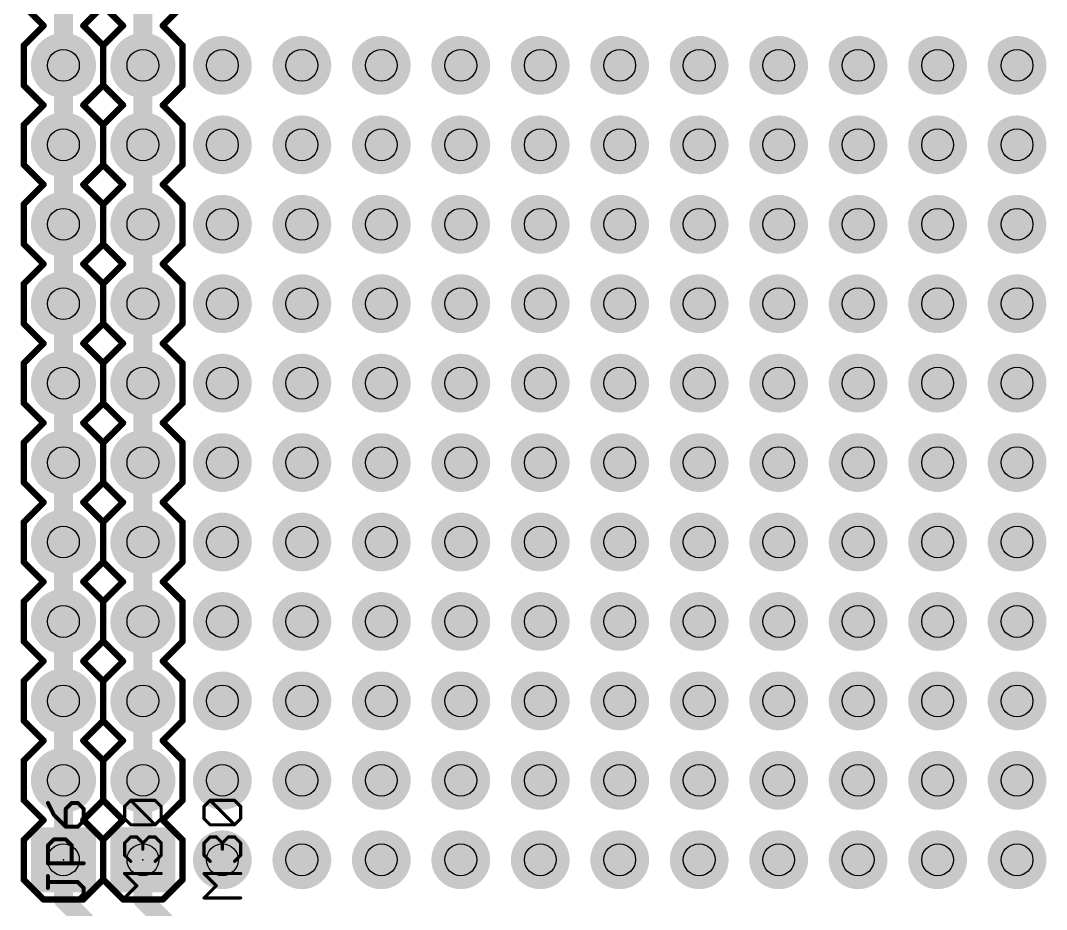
# Model space of a CAD drawing. Extents: x -27 to 84, y -12 to 86.
# Drawn here: x 24.03 to 56.82, y 4.76 to 33.19 of the extents above; entities that cross this region are included whole.
import ezdxf

# ---------------------------------------------------------------- set-up
doc = ezdxf.new("R2010")
doc.units = 0
for name, color, linetype in [('1', 12, 'CONTINUOUS'), ('16', 132, 'CONTINUOUS'), ('17', 110, 'CONTINUOUS'), ('18', 110, 'CONTINUOUS'), ('21', 41, 'CONTINUOUS'), ('23', 53, 'CONTINUOUS'), ('25', 253, 'CONTINUOUS'), ('27', 253, 'CONTINUOUS'), ('29', 253, 'CONTINUOUS'), ('30', 253, 'CONTINUOUS'), ('44', 253, 'CONTINUOUS'), ('51', 53, 'CONTINUOUS')]:
    doc.layers.add(name, color=color, linetype=linetype)

# ---------------------------------------------------------------- blocks, each defined once
blk = doc.blocks.new('RECT')
blk.add_solid([(-0.5, -0.5), (0.5, -0.5), (-0.5, 0.5), (0.5, 0.5)])
blk = doc.blocks.new('SQUAREP')
blk.add_solid([(-0.5, -0.5), (0.5, -0.5), (-0.5, 0.5), (0.5, 0.5)])
blk = doc.blocks.new('ROUNDP')
at = {"const_width": 0.5}
blk.add_lwpolyline([(0, -0.25, 1), (0, 0.25, 1), (0, -0.25)], format="xyb", dxfattribs=at)
blk = doc.blocks.new('ROUNDV')
at = {"const_width": 0.5}
blk.add_lwpolyline([(0, -0.25, 1), (0, 0.25, 1), (0, -0.25)], format="xyb", dxfattribs=at)

msp = doc.modelspace()

# ---------------------------------------------------------------- linework, layer by layer
at = {"layer": '1', "const_width": 0.6096}
for points in [[(25.4, 31.75), (25.4, 34.29)], [(27.94, 31.75), (27.94, 34.29)], [(25.4, 29.21), (25.4, 31.75)], [(27.94, 29.21), (27.94, 31.75)], [(25.4, 26.67), (25.4, 29.21)], [(27.94, 26.67), (27.94, 29.21)], [(25.4, 24.13), (25.4, 26.67)], [(27.94, 24.13), (27.94, 26.67)], [(25.4, 21.59), (25.4, 24.13)], [(27.94, 21.59), (27.94, 24.13)], [(25.4, 19.05), (25.4, 21.59)], [(27.94, 19.05), (27.94, 21.59)], [(25.4, 16.51), (25.4, 19.05)], [(27.94, 16.51), (27.94, 19.05)], [(25.4, 13.97), (25.4, 16.51)], [(27.94, 13.97), (27.94, 16.51)], [(25.4, 11.43), (25.4, 13.97)], [(27.94, 11.43), (27.94, 13.97)], [(25.4, 8.89), (25.4, 11.43)], [(27.94, 8.89), (27.94, 11.43)], [(25.4, 6.35), (25.4, 8.89)], [(27.94, 6.35), (27.94, 8.89)], [(25.4, 5.08), (25.4, 6.35)], [(26.67, 3.81), (25.4, 5.08)]]:
    msp.add_lwpolyline(points, dxfattribs=at)
at = {"layer": '1', "const_width": 0.3048}
for points in [[(25.5524, 31.75, 1), (25.2476, 31.75)], [(25.2476, 31.75, 1), (25.5524, 31.75)], [(28.0924, 31.75, 1), (27.7876, 31.75)], [(27.7876, 31.75, 1), (28.0924, 31.75)], [(25.5524, 29.21, 1), (25.2476, 29.21)], [(28.0924, 29.21, 1), (27.7876, 29.21)], [(25.2476, 29.21, 1), (25.5524, 29.21)], [(27.7876, 29.21, 1), (28.0924, 29.21)], [(25.5524, 26.67, 1), (25.2476, 26.67)], [(28.0924, 26.67, 1), (27.7876, 26.67)], [(25.2476, 26.67, 1), (25.5524, 26.67)], [(27.7876, 26.67, 1), (28.0924, 26.67)], [(25.5524, 24.13, 1), (25.2476, 24.13)], [(25.2476, 24.13, 1), (25.5524, 24.13)], [(28.0924, 24.13, 1), (27.7876, 24.13)], [(27.7876, 24.13, 1), (28.0924, 24.13)], [(25.5524, 21.59, 1), (25.2476, 21.59)], [(25.2476, 21.59, 1), (25.5524, 21.59)], [(28.0924, 21.59, 1), (27.7876, 21.59)], [(27.7876, 21.59, 1), (28.0924, 21.59)], [(25.5524, 19.05, 1), (25.2476, 19.05)], [(28.0924, 19.05, 1), (27.7876, 19.05)], [(25.2476, 19.05, 1), (25.5524, 19.05)], [(27.7876, 19.05, 1), (28.0924, 19.05)], [(25.5524, 16.51, 1), (25.2476, 16.51)], [(28.0924, 16.51, 1), (27.7876, 16.51)], [(25.2476, 16.51, 1), (25.5524, 16.51)], [(27.7876, 16.51, 1), (28.0924, 16.51)], [(25.5524, 13.97, 1), (25.2476, 13.97)], [(25.2476, 13.97, 1), (25.5524, 13.97)], [(28.0924, 13.97, 1), (27.7876, 13.97)], [(27.7876, 13.97, 1), (28.0924, 13.97)], [(25.5524, 11.43, 1), (25.2476, 11.43)], [(25.2476, 11.43, 1), (25.5524, 11.43)], [(28.0924, 11.43, 1), (27.7876, 11.43)], [(27.7876, 11.43, 1), (28.0924, 11.43)], [(25.5524, 8.89, 1), (25.2476, 8.89)], [(28.0924, 8.89, 1), (27.7876, 8.89)], [(25.2476, 8.89, 1), (25.5524, 8.89)], [(27.7876, 8.89, 1), (28.0924, 8.89)], [(25.5524, 6.35, 1), (25.2476, 6.35)], [(25.2476, 6.35, 1), (25.5524, 6.35)], [(27.7876, 6.35, 1), (28.0924, 6.35)], [(25.5078, 5.1878, 1), (25.2922, 4.9722)], [(25.2476, 5.08, 1), (25.5524, 5.08)]]:
    msp.add_lwpolyline(points, format="xyb", dxfattribs=at)
at = {"layer": '16', "const_width": 0.6096}
for points in [[(27.94, 5.08), (27.94, 6.35)], [(29.21, 3.81), (27.94, 5.08)]]:
    msp.add_lwpolyline(points, dxfattribs=at)
at = {"layer": '16', "const_width": 0.3048}
for points in [[(28.0924, 6.35, 1), (27.7876, 6.35)], [(28.0478, 5.1878, 1), (27.8322, 4.9722)], [(27.7876, 5.08, 1), (28.0924, 5.08)]]:
    msp.add_lwpolyline(points, format="xyb", dxfattribs=at)
at = {"layer": '21', "const_width": 0.2032}
for points in [[(24.765, 33.02), (24.13, 33.655)], [(26.67, 33.655), (26.035, 33.02)], [(27.305, 33.02), (26.67, 33.655)], [(29.21, 33.655), (28.575, 33.02)], [(24.13, 32.385), (24.765, 33.02)], [(26.035, 33.02), (26.67, 32.385)], [(26.67, 32.385), (27.305, 33.02)], [(28.575, 33.02), (29.21, 32.385)], [(24.13, 31.115), (24.13, 32.385)], [(26.67, 32.385), (26.67, 31.115)], [(26.67, 31.115), (26.67, 32.385)], [(29.21, 32.385), (29.21, 31.115)], [(24.13, 31.115), (24.765, 30.48)], [(26.035, 30.48), (26.67, 31.115)], [(26.67, 31.115), (27.305, 30.48)], [(28.575, 30.48), (29.21, 31.115)], [(24.13, 29.845), (24.765, 30.48)], [(26.035, 30.48), (26.67, 29.845)], [(26.67, 29.845), (27.305, 30.48)], [(28.575, 30.48), (29.21, 29.845)], [(24.13, 28.575), (24.13, 29.845)], [(26.67, 29.845), (26.67, 28.575)], [(26.67, 28.575), (26.67, 29.845)], [(29.21, 29.845), (29.21, 28.575)], [(24.765, 27.94), (24.13, 28.575)], [(26.67, 28.575), (26.035, 27.94)], [(27.305, 27.94), (26.67, 28.575)], [(29.21, 28.575), (28.575, 27.94)], [(24.13, 27.305), (24.765, 27.94)], [(26.035, 27.94), (26.67, 27.305)], [(26.67, 27.305), (27.305, 27.94)], [(28.575, 27.94), (29.21, 27.305)], [(24.13, 26.035), (24.13, 27.305)], [(26.67, 27.305), (26.67, 26.035)], [(26.67, 26.035), (26.67, 27.305)], [(29.21, 27.305), (29.21, 26.035)], [(24.765, 25.4), (24.13, 26.035)], [(26.67, 26.035), (26.035, 25.4)], [(27.305, 25.4), (26.67, 26.035)], [(29.21, 26.035), (28.575, 25.4)], [(24.13, 24.765), (24.765, 25.4)], [(26.035, 25.4), (26.67, 24.765)], [(26.67, 24.765), (27.305, 25.4)], [(28.575, 25.4), (29.21, 24.765)], [(24.13, 23.495), (24.13, 24.765)], [(26.67, 24.765), (26.67, 23.495)], [(26.67, 23.495), (26.67, 24.765)], [(29.21, 24.765), (29.21, 23.495)], [(24.13, 23.495), (24.765, 22.86)], [(26.035, 22.86), (26.67, 23.495)], [(26.67, 23.495), (27.305, 22.86)], [(28.575, 22.86), (29.21, 23.495)], [(24.13, 22.225), (24.765, 22.86)], [(26.035, 22.86), (26.67, 22.225)], [(26.67, 22.225), (27.305, 22.86)], [(28.575, 22.86), (29.21, 22.225)], [(24.13, 20.955), (24.13, 22.225)], [(26.67, 22.225), (26.67, 20.955)], [(26.67, 20.955), (26.67, 22.225)], [(29.21, 22.225), (29.21, 20.955)], [(24.13, 20.955), (24.765, 20.32)], [(26.035, 20.32), (26.67, 20.955)], [(26.67, 20.955), (27.305, 20.32)], [(28.575, 20.32), (29.21, 20.955)], [(24.13, 19.685), (24.765, 20.32)], [(26.035, 20.32), (26.67, 19.685)], [(26.67, 19.685), (27.305, 20.32)], [(28.575, 20.32), (29.21, 19.685)], [(24.13, 18.415), (24.13, 19.685)], [(26.67, 19.685), (26.67, 18.415)], [(26.67, 18.415), (26.67, 19.685)], [(29.21, 19.685), (29.21, 18.415)], [(24.765, 17.78), (24.13, 18.415)], [(26.67, 18.415), (26.035, 17.78)], [(27.305, 17.78), (26.67, 18.415)], [(29.21, 18.415), (28.575, 17.78)], [(24.13, 17.145), (24.765, 17.78)], [(26.035, 17.78), (26.67, 17.145)], [(26.67, 17.145), (27.305, 17.78)], [(28.575, 17.78), (29.21, 17.145)], [(24.13, 15.875), (24.13, 17.145)], [(26.67, 17.145), (26.67, 15.875)], [(26.67, 15.875), (26.67, 17.145)], [(29.21, 17.145), (29.21, 15.875)], [(24.765, 15.24), (24.13, 15.875)], [(26.67, 15.875), (26.035, 15.24)], [(27.305, 15.24), (26.67, 15.875)], [(29.21, 15.875), (28.575, 15.24)], [(24.13, 14.605), (24.765, 15.24)], [(26.035, 15.24), (26.67, 14.605)], [(26.67, 14.605), (27.305, 15.24)], [(28.575, 15.24), (29.21, 14.605)], [(24.13, 13.335), (24.13, 14.605)], [(26.67, 14.605), (26.67, 13.335)], [(26.67, 13.335), (26.67, 14.605)], [(29.21, 14.605), (29.21, 13.335)], [(24.13, 13.335), (24.765, 12.7)], [(26.035, 12.7), (26.67, 13.335)], [(26.67, 13.335), (27.305, 12.7)], [(28.575, 12.7), (29.21, 13.335)], [(24.13, 12.065), (24.765, 12.7)], [(26.035, 12.7), (26.67, 12.065)], [(26.67, 12.065), (27.305, 12.7)], [(28.575, 12.7), (29.21, 12.065)], [(24.13, 10.795), (24.13, 12.065)], [(26.67, 12.065), (26.67, 10.795)], [(26.67, 10.795), (26.67, 12.065)], [(29.21, 12.065), (29.21, 10.795)], [(24.765, 10.16), (24.13, 10.795)], [(26.67, 10.795), (26.035, 10.16)], [(27.305, 10.16), (26.67, 10.795)], [(29.21, 10.795), (28.575, 10.16)], [(24.13, 9.525), (24.765, 10.16)], [(26.035, 10.16), (26.67, 9.525)], [(26.67, 9.525), (27.305, 10.16)], [(28.575, 10.16), (29.21, 9.525)], [(24.13, 8.255), (24.13, 9.525)], [(26.67, 9.525), (26.67, 8.255)], [(26.67, 8.255), (26.67, 9.525)], [(29.21, 9.525), (29.21, 8.255)], [(24.765, 7.62), (24.13, 8.255)], [(26.67, 8.255), (26.035, 7.62)], [(27.305, 7.62), (26.67, 8.255)], [(29.21, 8.255), (28.575, 7.62)], [(24.13, 6.985), (24.765, 7.62)], [(26.035, 7.62), (26.67, 6.985)], [(26.67, 6.985), (27.305, 7.62)], [(28.575, 7.62), (29.21, 6.985)], [(24.13, 5.715), (24.13, 6.985)], [(26.67, 6.985), (26.67, 5.715)], [(26.67, 5.715), (26.67, 6.985)], [(29.21, 6.985), (29.21, 5.715)], [(24.13, 5.715), (24.765, 5.08)], [(26.035, 5.08), (26.67, 5.715)], [(26.67, 5.715), (27.305, 5.08)], [(28.575, 5.08), (29.21, 5.715)], [(24.765, 5.08), (26.035, 5.08)], [(27.305, 5.08), (28.575, 5.08)]]:
    msp.add_lwpolyline(points, dxfattribs=at)
at = {"layer": '21', "const_width": 0.1016}
for points in [[(24.8009, 32.9841, 1), (24.7291, 33.0559)], [(26.0709, 33.0559, 1), (25.9991, 32.9841)], [(27.3409, 32.9841, 1), (27.2691, 33.0559)], [(28.6109, 33.0559, 1), (28.5391, 32.9841)], [(24.7291, 32.9841, 1), (24.8009, 33.0559)], [(25.9991, 33.0559, 1), (26.0709, 32.9841)], [(27.2691, 32.9841, 1), (27.3409, 33.0559)], [(28.5391, 33.0559, 1), (28.6109, 32.9841)], [(24.1808, 32.385, 1), (24.0792, 32.385)], [(24.0941, 32.4209, 1), (24.1659, 32.3491)], [(26.7208, 32.385, 1), (26.6192, 32.385)], [(26.7208, 32.385, 1), (26.6192, 32.385)], [(26.6341, 32.4209, 1), (26.7059, 32.3491)], [(26.6341, 32.3491, 1), (26.7059, 32.4209)], [(29.2608, 32.385, 1), (29.1592, 32.385)], [(29.1741, 32.3491, 1), (29.2459, 32.4209)], [(24.1659, 31.1509, 1), (24.0941, 31.0791)], [(24.0792, 31.115, 1), (24.1808, 31.115)], [(26.7059, 31.1509, 1), (26.6341, 31.0791)], [(26.6192, 31.115, 1), (26.7208, 31.115)], [(26.6192, 31.115, 1), (26.7208, 31.115)], [(26.7059, 31.0791, 1), (26.6341, 31.1509)], [(29.1592, 31.115, 1), (29.2608, 31.115)], [(29.2459, 31.0791, 1), (29.1741, 31.1509)], [(24.8009, 30.4441, 1), (24.7291, 30.5159)], [(24.7291, 30.4441, 1), (24.8009, 30.5159)], [(26.0709, 30.5159, 1), (25.9991, 30.4441)], [(25.9991, 30.5159, 1), (26.0709, 30.4441)], [(27.3409, 30.4441, 1), (27.2691, 30.5159)], [(27.2691, 30.4441, 1), (27.3409, 30.5159)], [(28.6109, 30.5159, 1), (28.5391, 30.4441)], [(28.5391, 30.5159, 1), (28.6109, 30.4441)], [(24.1808, 29.845, 1), (24.0792, 29.845)], [(24.0941, 29.8809, 1), (24.1659, 29.8091)], [(26.7208, 29.845, 1), (26.6192, 29.845)], [(26.7208, 29.845, 1), (26.6192, 29.845)], [(26.6341, 29.8809, 1), (26.7059, 29.8091)], [(26.6341, 29.8091, 1), (26.7059, 29.8809)], [(29.2608, 29.845, 1), (29.1592, 29.845)], [(29.1741, 29.8091, 1), (29.2459, 29.8809)], [(24.1659, 28.6109, 1), (24.0941, 28.5391)], [(24.0792, 28.575, 1), (24.1808, 28.575)], [(26.7059, 28.6109, 1), (26.6341, 28.5391)], [(26.6192, 28.575, 1), (26.7208, 28.575)], [(26.6192, 28.575, 1), (26.7208, 28.575)], [(26.7059, 28.5391, 1), (26.6341, 28.6109)], [(29.1592, 28.575, 1), (29.2608, 28.575)], [(29.2459, 28.5391, 1), (29.1741, 28.6109)], [(24.8009, 27.9041, 1), (24.7291, 27.9759)], [(24.7291, 27.9041, 1), (24.8009, 27.9759)], [(26.0709, 27.9759, 1), (25.9991, 27.9041)], [(25.9991, 27.9759, 1), (26.0709, 27.9041)], [(27.3409, 27.9041, 1), (27.2691, 27.9759)], [(27.2691, 27.9041, 1), (27.3409, 27.9759)], [(28.6109, 27.9759, 1), (28.5391, 27.9041)], [(28.5391, 27.9759, 1), (28.6109, 27.9041)], [(24.1808, 27.305, 1), (24.0792, 27.305)], [(24.0941, 27.3409, 1), (24.1659, 27.2691)], [(26.7208, 27.305, 1), (26.6192, 27.305)], [(26.7208, 27.305, 1), (26.6192, 27.305)], [(26.6341, 27.3409, 1), (26.7059, 27.2691)], [(26.6341, 27.2691, 1), (26.7059, 27.3409)], [(29.2608, 27.305, 1), (29.1592, 27.305)], [(29.1741, 27.2691, 1), (29.2459, 27.3409)], [(24.1659, 26.0709, 1), (24.0941, 25.9991)], [(24.0792, 26.035, 1), (24.1808, 26.035)], [(26.7059, 26.0709, 1), (26.6341, 25.9991)], [(26.6192, 26.035, 1), (26.7208, 26.035)], [(26.6192, 26.035, 1), (26.7208, 26.035)], [(26.7059, 25.9991, 1), (26.6341, 26.0709)], [(29.1592, 26.035, 1), (29.2608, 26.035)], [(29.2459, 25.9991, 1), (29.1741, 26.0709)], [(24.8009, 25.3641, 1), (24.7291, 25.4359)], [(24.7291, 25.3641, 1), (24.8009, 25.4359)], [(26.0709, 25.4359, 1), (25.9991, 25.3641)], [(25.9991, 25.4359, 1), (26.0709, 25.3641)], [(27.3409, 25.3641, 1), (27.2691, 25.4359)], [(27.2691, 25.3641, 1), (27.3409, 25.4359)], [(28.6109, 25.4359, 1), (28.5391, 25.3641)], [(28.5391, 25.4359, 1), (28.6109, 25.3641)], [(24.1808, 24.765, 1), (24.0792, 24.765)], [(24.0941, 24.8009, 1), (24.1659, 24.7291)], [(26.7208, 24.765, 1), (26.6192, 24.765)], [(26.7208, 24.765, 1), (26.6192, 24.765)], [(26.6341, 24.8009, 1), (26.7059, 24.7291)], [(26.6341, 24.7291, 1), (26.7059, 24.8009)], [(29.2608, 24.765, 1), (29.1592, 24.765)], [(29.1741, 24.7291, 1), (29.2459, 24.8009)], [(24.1659, 23.5309, 1), (24.0941, 23.4591)], [(24.0792, 23.495, 1), (24.1808, 23.495)], [(26.7059, 23.5309, 1), (26.6341, 23.4591)], [(26.6192, 23.495, 1), (26.7208, 23.495)], [(26.6192, 23.495, 1), (26.7208, 23.495)], [(26.7059, 23.4591, 1), (26.6341, 23.5309)], [(29.1592, 23.495, 1), (29.2608, 23.495)], [(29.2459, 23.4591, 1), (29.1741, 23.5309)], [(24.8009, 22.8241, 1), (24.7291, 22.8959)], [(26.0709, 22.8959, 1), (25.9991, 22.8241)], [(27.3409, 22.8241, 1), (27.2691, 22.8959)], [(28.6109, 22.8959, 1), (28.5391, 22.8241)], [(24.7291, 22.8241, 1), (24.8009, 22.8959)], [(25.9991, 22.8959, 1), (26.0709, 22.8241)], [(27.2691, 22.8241, 1), (27.3409, 22.8959)], [(28.5391, 22.8959, 1), (28.6109, 22.8241)], [(24.1808, 22.225, 1), (24.0792, 22.225)], [(24.0941, 22.2609, 1), (24.1659, 22.1891)], [(26.7208, 22.225, 1), (26.6192, 22.225)], [(26.7208, 22.225, 1), (26.6192, 22.225)], [(26.6341, 22.2609, 1), (26.7059, 22.1891)], [(26.6341, 22.1891, 1), (26.7059, 22.2609)], [(29.2608, 22.225, 1), (29.1592, 22.225)], [(29.1741, 22.1891, 1), (29.2459, 22.2609)], [(24.1659, 20.9909, 1), (24.0941, 20.9191)], [(24.0792, 20.955, 1), (24.1808, 20.955)], [(26.7059, 20.9909, 1), (26.6341, 20.9191)], [(26.6192, 20.955, 1), (26.7208, 20.955)], [(26.6192, 20.955, 1), (26.7208, 20.955)], [(26.7059, 20.9191, 1), (26.6341, 20.9909)], [(29.1592, 20.955, 1), (29.2608, 20.955)], [(29.2459, 20.9191, 1), (29.1741, 20.9909)], [(24.8009, 20.2841, 1), (24.7291, 20.3559)], [(24.7291, 20.2841, 1), (24.8009, 20.3559)], [(26.0709, 20.3559, 1), (25.9991, 20.2841)], [(25.9991, 20.3559, 1), (26.0709, 20.2841)], [(27.3409, 20.2841, 1), (27.2691, 20.3559)], [(27.2691, 20.2841, 1), (27.3409, 20.3559)], [(28.6109, 20.3559, 1), (28.5391, 20.2841)], [(28.5391, 20.3559, 1), (28.6109, 20.2841)], [(24.1808, 19.685, 1), (24.0792, 19.685)], [(24.0941, 19.7209, 1), (24.1659, 19.6491)], [(26.7208, 19.685, 1), (26.6192, 19.685)], [(26.7208, 19.685, 1), (26.6192, 19.685)], [(26.6341, 19.7209, 1), (26.7059, 19.6491)], [(26.6341, 19.6491, 1), (26.7059, 19.7209)], [(29.2608, 19.685, 1), (29.1592, 19.685)], [(29.1741, 19.6491, 1), (29.2459, 19.7209)], [(24.1659, 18.4509, 1), (24.0941, 18.3791)], [(24.0792, 18.415, 1), (24.1808, 18.415)], [(26.7059, 18.4509, 1), (26.6341, 18.3791)], [(26.6192, 18.415, 1), (26.7208, 18.415)], [(26.6192, 18.415, 1), (26.7208, 18.415)], [(26.7059, 18.3791, 1), (26.6341, 18.4509)], [(29.1592, 18.415, 1), (29.2608, 18.415)], [(29.2459, 18.3791, 1), (29.1741, 18.4509)], [(24.8009, 17.7441, 1), (24.7291, 17.8159)], [(24.7291, 17.7441, 1), (24.8009, 17.8159)], [(26.0709, 17.8159, 1), (25.9991, 17.7441)], [(25.9991, 17.8159, 1), (26.0709, 17.7441)], [(27.3409, 17.7441, 1), (27.2691, 17.8159)], [(27.2691, 17.7441, 1), (27.3409, 17.8159)], [(28.6109, 17.8159, 1), (28.5391, 17.7441)], [(28.5391, 17.8159, 1), (28.6109, 17.7441)], [(24.1808, 17.145, 1), (24.0792, 17.145)], [(24.0941, 17.1809, 1), (24.1659, 17.1091)], [(26.7208, 17.145, 1), (26.6192, 17.145)], [(26.7208, 17.145, 1), (26.6192, 17.145)], [(26.6341, 17.1809, 1), (26.7059, 17.1091)], [(26.6341, 17.1091, 1), (26.7059, 17.1809)], [(29.2608, 17.145, 1), (29.1592, 17.145)], [(29.1741, 17.1091, 1), (29.2459, 17.1809)], [(24.1659, 15.9109, 1), (24.0941, 15.8391)], [(24.0792, 15.875, 1), (24.1808, 15.875)], [(26.7059, 15.9109, 1), (26.6341, 15.8391)], [(26.6192, 15.875, 1), (26.7208, 15.875)], [(26.6192, 15.875, 1), (26.7208, 15.875)], [(26.7059, 15.8391, 1), (26.6341, 15.9109)], [(29.1592, 15.875, 1), (29.2608, 15.875)], [(29.2459, 15.8391, 1), (29.1741, 15.9109)], [(24.8009, 15.2041, 1), (24.7291, 15.2759)], [(24.7291, 15.2041, 1), (24.8009, 15.2759)], [(26.0709, 15.2759, 1), (25.9991, 15.2041)], [(25.9991, 15.2759, 1), (26.0709, 15.2041)], [(27.3409, 15.2041, 1), (27.2691, 15.2759)], [(27.2691, 15.2041, 1), (27.3409, 15.2759)], [(28.6109, 15.2759, 1), (28.5391, 15.2041)], [(28.5391, 15.2759, 1), (28.6109, 15.2041)], [(24.1808, 14.605, 1), (24.0792, 14.605)], [(24.0941, 14.6409, 1), (24.1659, 14.5691)], [(26.7208, 14.605, 1), (26.6192, 14.605)], [(26.7208, 14.605, 1), (26.6192, 14.605)], [(26.6341, 14.6409, 1), (26.7059, 14.5691)], [(26.6341, 14.5691, 1), (26.7059, 14.6409)], [(29.2608, 14.605, 1), (29.1592, 14.605)], [(29.1741, 14.5691, 1), (29.2459, 14.6409)], [(24.1659, 13.3709, 1), (24.0941, 13.2991)], [(24.0792, 13.335, 1), (24.1808, 13.335)], [(26.7059, 13.3709, 1), (26.6341, 13.2991)], [(26.6192, 13.335, 1), (26.7208, 13.335)], [(26.6192, 13.335, 1), (26.7208, 13.335)], [(26.7059, 13.2991, 1), (26.6341, 13.3709)], [(29.1592, 13.335, 1), (29.2608, 13.335)], [(29.2459, 13.2991, 1), (29.1741, 13.3709)], [(24.8009, 12.6641, 1), (24.7291, 12.7359)], [(26.0709, 12.7359, 1), (25.9991, 12.6641)], [(27.3409, 12.6641, 1), (27.2691, 12.7359)], [(28.6109, 12.7359, 1), (28.5391, 12.6641)], [(24.7291, 12.6641, 1), (24.8009, 12.7359)], [(25.9991, 12.7359, 1), (26.0709, 12.6641)], [(27.2691, 12.6641, 1), (27.3409, 12.7359)], [(28.5391, 12.7359, 1), (28.6109, 12.6641)], [(24.1808, 12.065, 1), (24.0792, 12.065)], [(24.0941, 12.1009, 1), (24.1659, 12.0291)], [(26.7208, 12.065, 1), (26.6192, 12.065)], [(26.7208, 12.065, 1), (26.6192, 12.065)], [(26.6341, 12.1009, 1), (26.7059, 12.0291)], [(26.6341, 12.0291, 1), (26.7059, 12.1009)], [(29.2608, 12.065, 1), (29.1592, 12.065)], [(29.1741, 12.0291, 1), (29.2459, 12.1009)], [(24.1659, 10.8309, 1), (24.0941, 10.7591)], [(24.0792, 10.795, 1), (24.1808, 10.795)], [(26.7059, 10.8309, 1), (26.6341, 10.7591)], [(26.6192, 10.795, 1), (26.7208, 10.795)], [(26.6192, 10.795, 1), (26.7208, 10.795)], [(26.7059, 10.7591, 1), (26.6341, 10.8309)], [(29.1592, 10.795, 1), (29.2608, 10.795)], [(29.2459, 10.7591, 1), (29.1741, 10.8309)], [(24.8009, 10.1241, 1), (24.7291, 10.1959)], [(24.7291, 10.1241, 1), (24.8009, 10.1959)], [(26.0709, 10.1959, 1), (25.9991, 10.1241)], [(25.9991, 10.1959, 1), (26.0709, 10.1241)], [(27.3409, 10.1241, 1), (27.2691, 10.1959)], [(27.2691, 10.1241, 1), (27.3409, 10.1959)], [(28.6109, 10.1959, 1), (28.5391, 10.1241)], [(28.5391, 10.1959, 1), (28.6109, 10.1241)], [(24.1808, 9.525, 1), (24.0792, 9.525)], [(24.0941, 9.5609, 1), (24.1659, 9.4891)], [(26.7208, 9.525, 1), (26.6192, 9.525)], [(26.7208, 9.525, 1), (26.6192, 9.525)], [(26.6341, 9.5609, 1), (26.7059, 9.4891)], [(26.6341, 9.4891, 1), (26.7059, 9.5609)], [(29.2608, 9.525, 1), (29.1592, 9.525)], [(29.1741, 9.4891, 1), (29.2459, 9.5609)], [(24.1659, 8.2909, 1), (24.0941, 8.2191)], [(24.0792, 8.255, 1), (24.1808, 8.255)], [(26.7059, 8.2909, 1), (26.6341, 8.2191)], [(26.6192, 8.255, 1), (26.7208, 8.255)], [(26.6192, 8.255, 1), (26.7208, 8.255)], [(26.7059, 8.2191, 1), (26.6341, 8.2909)], [(29.1592, 8.255, 1), (29.2608, 8.255)], [(29.2459, 8.2191, 1), (29.1741, 8.2909)], [(24.8009, 7.5841, 1), (24.7291, 7.6559)], [(24.7291, 7.5841, 1), (24.8009, 7.6559)], [(26.0709, 7.6559, 1), (25.9991, 7.5841)], [(25.9991, 7.6559, 1), (26.0709, 7.5841)], [(27.3409, 7.5841, 1), (27.2691, 7.6559)], [(27.2691, 7.5841, 1), (27.3409, 7.6559)], [(28.6109, 7.6559, 1), (28.5391, 7.5841)], [(28.5391, 7.6559, 1), (28.6109, 7.5841)], [(24.1808, 6.985, 1), (24.0792, 6.985)], [(24.0941, 7.0209, 1), (24.1659, 6.9491)], [(26.7208, 6.985, 1), (26.6192, 6.985)], [(26.7208, 6.985, 1), (26.6192, 6.985)], [(26.6341, 7.0209, 1), (26.7059, 6.9491)], [(26.6341, 6.9491, 1), (26.7059, 7.0209)], [(29.2608, 6.985, 1), (29.1592, 6.985)], [(29.1741, 6.9491, 1), (29.2459, 7.0209)], [(24.1659, 5.7509, 1), (24.0941, 5.6791)], [(24.0792, 5.715, 1), (24.1808, 5.715)], [(26.7059, 5.7509, 1), (26.6341, 5.6791)], [(26.6192, 5.715, 1), (26.7208, 5.715)], [(26.6192, 5.715, 1), (26.7208, 5.715)], [(26.7059, 5.6791, 1), (26.6341, 5.7509)], [(29.1592, 5.715, 1), (29.2608, 5.715)], [(29.2459, 5.6791, 1), (29.1741, 5.7509)], [(24.765, 5.1308, 1), (24.765, 5.0292)], [(24.7291, 5.0441, 1), (24.8009, 5.1159)], [(25.9991, 5.1159, 1), (26.0709, 5.0441)], [(26.035, 5.0292, 1), (26.035, 5.1308)], [(27.305, 5.1308, 1), (27.305, 5.0292)], [(27.2691, 5.0441, 1), (27.3409, 5.1159)], [(28.5391, 5.1159, 1), (28.6109, 5.0441)], [(28.575, 5.0292, 1), (28.575, 5.1308)]]:
    msp.add_lwpolyline(points, format="xyb", dxfattribs=at)
at = {"layer": '23'}
for p in [(25.4, 6.35), (27.94, 6.35)]:
    msp.add_point(p, dxfattribs=at)
at = {"layer": '25', "const_width": 0.127}
for points in [[(24.9037, 8.1687), (25.0944, 7.7874)], [(25.6664, 8.1687), (25.4757, 7.9781)], [(25.857, 8.1687), (25.6664, 8.1687)], [(26.0477, 7.9781), (25.857, 8.1687)], [(25.4757, 7.9781), (25.4757, 7.4061)], [(26.0477, 7.5968), (26.0477, 7.9781)], [(25.0944, 7.7874), (25.4757, 7.4061)], [(25.857, 7.4061), (26.0477, 7.5968)], [(25.4757, 7.4061), (25.857, 7.4061)], [(24.9037, 6.8087), (25.0944, 6.9993)], [(25.0944, 6.9993), (25.4757, 6.9993)], [(25.4757, 6.9993), (25.6664, 6.8087)], [(24.9037, 6.2367), (24.9037, 6.8087)], [(25.6664, 6.8087), (25.6664, 6.2367)], [(26.0477, 6.2367), (24.9037, 6.2367)], [(24.9037, 5.4486), (24.9037, 5.83)], [(25.857, 5.6393), (24.9037, 5.6393)], [(26.0477, 5.4486), (25.857, 5.6393)], [(25.857, 5.0673), (26.0477, 5.258)], [(26.0477, 5.258), (26.0477, 5.4486)]]:
    msp.add_lwpolyline(points, dxfattribs=at)
at = {"layer": '25', "const_width": 0.0635}
for points in [[(24.9321, 8.1829, 1), (24.8753, 8.1545)], [(25.6664, 8.2005, 1), (25.6664, 8.137)], [(25.6888, 8.1463, 1), (25.6439, 8.1912)], [(25.8795, 8.1912, 1), (25.8346, 8.1463)], [(25.857, 8.137, 1), (25.857, 8.2005)], [(25.5075, 7.9781, 1), (25.444, 7.9781)], [(25.4533, 8.0005, 1), (25.4982, 7.9556)], [(26.0795, 7.9781, 1), (26.016, 7.9781)], [(26.0252, 7.9556, 1), (26.0702, 8.0005)], [(25.1168, 7.8099, 1), (25.0719, 7.765)], [(25.066, 7.7732, 1), (25.1228, 7.8016)], [(26.016, 7.5968, 1), (26.0795, 7.5968)], [(26.0702, 7.5743, 1), (26.0252, 7.6192)], [(25.4757, 7.4378, 1), (25.4757, 7.3743)], [(25.444, 7.4061, 1), (25.5075, 7.4061)], [(25.4533, 7.3836, 1), (25.4982, 7.4285)], [(25.8346, 7.4285, 1), (25.8795, 7.3836)], [(25.857, 7.3743, 1), (25.857, 7.4378)], [(25.0944, 7.0311, 1), (25.0944, 6.9676)], [(25.1168, 6.9769, 1), (25.0719, 7.0218)], [(25.4982, 7.0218, 1), (25.4533, 6.9769)], [(25.4757, 6.9676, 1), (25.4757, 7.0311)], [(24.9355, 6.8087, 1), (24.872, 6.8087)], [(24.8813, 6.8311, 1), (24.9262, 6.7862)], [(25.6981, 6.8087, 1), (25.6346, 6.8087)], [(25.6439, 6.7862, 1), (25.6888, 6.8311)], [(24.9037, 6.2684, 1), (24.9037, 6.2049)], [(24.872, 6.2367, 1), (24.9355, 6.2367)], [(25.6346, 6.2367, 1), (25.6981, 6.2367)], [(26.0477, 6.2049, 1), (26.0477, 6.2684)], [(24.9037, 5.671, 1), (24.9037, 5.6075)], [(24.9355, 5.83, 1), (24.872, 5.83)], [(25.8795, 5.6617, 1), (25.8346, 5.6168)], [(25.857, 5.6075, 1), (25.857, 5.671)], [(24.872, 5.4486, 1), (24.9355, 5.4486)], [(26.0795, 5.4486, 1), (26.016, 5.4486)], [(26.016, 5.258, 1), (26.0795, 5.258)], [(26.0252, 5.4262, 1), (26.0702, 5.4711)], [(26.0702, 5.2355, 1), (26.0252, 5.2804)], [(25.8346, 5.0898, 1), (25.8795, 5.0448)]]:
    msp.add_lwpolyline(points, format="xyb", dxfattribs=at)
at = {"layer": '27', "const_width": 0.1016}
for points in [[(27.3548, 8.0543), (27.5497, 8.2492)], [(27.5497, 8.2492), (28.3293, 8.2492)], [(28.3293, 7.4696), (27.5497, 8.2492)], [(28.3293, 8.2492), (28.5242, 8.0543)], [(29.8948, 8.0543), (30.0897, 8.2492)], [(30.0897, 8.2492), (30.8693, 8.2492)], [(30.8693, 7.4696), (30.0897, 8.2492)], [(30.8693, 8.2492), (31.0642, 8.0543)], [(27.3548, 7.6645), (27.3548, 8.0543)], [(28.5242, 8.0543), (28.5242, 7.6645)], [(29.8948, 7.6645), (29.8948, 8.0543)], [(31.0642, 8.0543), (31.0642, 7.6645)], [(27.5497, 7.4696), (27.3548, 7.6645)], [(28.5242, 7.6645), (28.3293, 7.4696)], [(30.0897, 7.4696), (29.8948, 7.6645)], [(31.0642, 7.6645), (30.8693, 7.4696)], [(28.3293, 7.4696), (27.5497, 7.4696)], [(30.8693, 7.4696), (30.0897, 7.4696)], [(27.3548, 6.8849), (27.5497, 7.0798)], [(27.3548, 6.4951), (27.3548, 6.8849)], [(27.5497, 7.0798), (27.7446, 7.0798)], [(27.7446, 7.0798), (27.9395, 6.8849)], [(27.9395, 6.8849), (28.1344, 7.0798)], [(27.9395, 6.8849), (27.9395, 6.69)], [(28.1344, 7.0798), (28.3293, 7.0798)], [(28.3293, 7.0798), (28.5242, 6.8849)], [(28.5242, 6.8849), (28.5242, 6.4951)], [(29.8948, 6.8849), (30.0897, 7.0798)], [(29.8948, 6.4951), (29.8948, 6.8849)], [(30.0897, 7.0798), (30.2846, 7.0798)], [(30.2846, 7.0798), (30.4795, 6.8849)], [(30.4795, 6.8849), (30.6744, 7.0798)], [(30.4795, 6.8849), (30.4795, 6.69)], [(30.6744, 7.0798), (30.8693, 7.0798)], [(30.8693, 7.0798), (31.0642, 6.8849)], [(31.0642, 6.8849), (31.0642, 6.4951)], [(27.5497, 6.3002), (27.3548, 6.4951)], [(28.5242, 6.4951), (28.3293, 6.3002)], [(30.0897, 6.3002), (29.8948, 6.4951)], [(31.0642, 6.4951), (30.8693, 6.3002)], [(27.7446, 5.5206), (27.3548, 5.9104)], [(27.3548, 5.9104), (28.5242, 5.9104)], [(30.2846, 5.5206), (29.8948, 5.9104)], [(29.8948, 5.9104), (31.0642, 5.9104)], [(27.3548, 5.1308), (27.7446, 5.5206)], [(29.8948, 5.1308), (30.2846, 5.5206)], [(28.5242, 5.1308), (27.3548, 5.1308)], [(31.0642, 5.1308), (29.8948, 5.1308)]]:
    msp.add_lwpolyline(points, dxfattribs=at)
at = {"layer": '27', "const_width": 0.0508}
for points in [[(27.5677, 8.2672, 1), (27.5317, 8.2312)], [(27.5497, 8.2746, 1), (27.5497, 8.2238)], [(27.5677, 8.2312, 1), (27.5317, 8.2672)], [(28.3473, 8.2672, 1), (28.3113, 8.2312)], [(28.3293, 8.2238, 1), (28.3293, 8.2746)], [(30.1077, 8.2672, 1), (30.0717, 8.2312)], [(30.0897, 8.2746, 1), (30.0897, 8.2238)], [(30.1077, 8.2312, 1), (30.0717, 8.2672)], [(30.8873, 8.2672, 1), (30.8513, 8.2312)], [(30.8693, 8.2238, 1), (30.8693, 8.2746)], [(27.3368, 8.0723, 1), (27.3728, 8.0363)], [(27.3802, 8.0543, 1), (27.3294, 8.0543)], [(28.5496, 8.0543, 1), (28.4988, 8.0543)], [(28.5062, 8.0363, 1), (28.5422, 8.0723)], [(29.8768, 8.0723, 1), (29.9128, 8.0363)], [(29.9202, 8.0543, 1), (29.8694, 8.0543)], [(31.0896, 8.0543, 1), (31.0388, 8.0543)], [(31.0462, 8.0363, 1), (31.0822, 8.0723)], [(27.3728, 7.6825, 1), (27.3368, 7.6465)], [(27.3294, 7.6645, 1), (27.3802, 7.6645)], [(28.4988, 7.6645, 1), (28.5496, 7.6645)], [(28.5422, 7.6465, 1), (28.5062, 7.6825)], [(29.9128, 7.6825, 1), (29.8768, 7.6465)], [(29.8694, 7.6645, 1), (29.9202, 7.6645)], [(31.0388, 7.6645, 1), (31.0896, 7.6645)], [(31.0822, 7.6465, 1), (31.0462, 7.6825)], [(27.5497, 7.495, 1), (27.5497, 7.4442)], [(27.5317, 7.4516, 1), (27.5677, 7.4876)], [(28.3113, 7.4876, 1), (28.3473, 7.4516)], [(28.3113, 7.4516, 1), (28.3473, 7.4876)], [(28.3293, 7.4442, 1), (28.3293, 7.495)], [(30.0897, 7.495, 1), (30.0897, 7.4442)], [(30.0717, 7.4516, 1), (30.1077, 7.4876)], [(30.8513, 7.4876, 1), (30.8873, 7.4516)], [(30.8513, 7.4516, 1), (30.8873, 7.4876)], [(30.8693, 7.4442, 1), (30.8693, 7.495)], [(27.3368, 6.9029, 1), (27.3728, 6.8669)], [(27.3802, 6.8849, 1), (27.3294, 6.8849)], [(27.5497, 7.1052, 1), (27.5497, 7.0544)], [(27.5677, 7.0618, 1), (27.5317, 7.0978)], [(27.7626, 7.0978, 1), (27.7266, 7.0618)], [(27.7446, 7.0544, 1), (27.7446, 7.1052)], [(27.9215, 6.9029, 1), (27.9575, 6.8669)], [(27.9649, 6.8849, 1), (27.9141, 6.8849)], [(27.9215, 6.8669, 1), (27.9575, 6.9029)], [(28.1344, 7.1052, 1), (28.1344, 7.0544)], [(28.1524, 7.0618, 1), (28.1164, 7.0978)], [(28.3473, 7.0978, 1), (28.3113, 7.0618)], [(28.3293, 7.0544, 1), (28.3293, 7.1052)], [(28.5496, 6.8849, 1), (28.4988, 6.8849)], [(28.5062, 6.8669, 1), (28.5422, 6.9029)], [(29.8768, 6.9029, 1), (29.9128, 6.8669)], [(29.9202, 6.8849, 1), (29.8694, 6.8849)], [(30.0897, 7.1052, 1), (30.0897, 7.0544)], [(30.1077, 7.0618, 1), (30.0717, 7.0978)], [(30.3026, 7.0978, 1), (30.2666, 7.0618)], [(30.2846, 7.0544, 1), (30.2846, 7.1052)], [(30.4615, 6.9029, 1), (30.4975, 6.8669)], [(30.5049, 6.8849, 1), (30.4541, 6.8849)], [(30.4615, 6.8669, 1), (30.4975, 6.9029)], [(30.6744, 7.1052, 1), (30.6744, 7.0544)], [(30.6924, 7.0618, 1), (30.6564, 7.0978)], [(30.8873, 7.0978, 1), (30.8513, 7.0618)], [(30.8693, 7.0544, 1), (30.8693, 7.1052)], [(31.0896, 6.8849, 1), (31.0388, 6.8849)], [(31.0462, 6.8669, 1), (31.0822, 6.9029)], [(27.9141, 6.69, 1), (27.9649, 6.69)], [(30.4541, 6.69, 1), (30.5049, 6.69)], [(27.3728, 6.5131, 1), (27.3368, 6.4771)], [(27.3294, 6.4951, 1), (27.3802, 6.4951)], [(27.5317, 6.2822, 1), (27.5677, 6.3182)], [(28.3113, 6.3182, 1), (28.3473, 6.2822)], [(28.4988, 6.4951, 1), (28.5496, 6.4951)], [(28.5422, 6.4771, 1), (28.5062, 6.5131)], [(29.9128, 6.5131, 1), (29.8768, 6.4771)], [(29.8694, 6.4951, 1), (29.9202, 6.4951)], [(30.0717, 6.2822, 1), (30.1077, 6.3182)], [(30.8513, 6.3182, 1), (30.8873, 6.2822)], [(31.0388, 6.4951, 1), (31.0896, 6.4951)], [(31.0822, 6.4771, 1), (31.0462, 6.5131)], [(27.3728, 5.9284, 1), (27.3368, 5.8924)], [(27.3548, 5.9358, 1), (27.3548, 5.885)], [(28.5242, 5.885, 1), (28.5242, 5.9358)], [(29.9128, 5.9284, 1), (29.8768, 5.8924)], [(29.8948, 5.9358, 1), (29.8948, 5.885)], [(31.0642, 5.885, 1), (31.0642, 5.9358)], [(27.7626, 5.5026, 1), (27.7266, 5.5386)], [(27.7266, 5.5026, 1), (27.7626, 5.5386)], [(30.3026, 5.5026, 1), (30.2666, 5.5386)], [(30.2666, 5.5026, 1), (30.3026, 5.5386)], [(27.3368, 5.1488, 1), (27.3728, 5.1128)], [(27.3548, 5.1562, 1), (27.3548, 5.1054)], [(28.5242, 5.1054, 1), (28.5242, 5.1562)], [(29.8768, 5.1488, 1), (29.9128, 5.1128)], [(29.8948, 5.1562, 1), (29.8948, 5.1054)], [(31.0642, 5.1054, 1), (31.0642, 5.1562)]]:
    msp.add_lwpolyline(points, format="xyb", dxfattribs=at)
at = {"layer": '44'}
for centre in [(25.4, 31.75), (27.94, 31.75), (30.48, 31.75), (33.02, 31.75), (35.56, 31.75), (38.1, 31.75), (40.64, 31.75), (43.18, 31.75), (45.72, 31.75), (48.26, 31.75), (50.8, 31.75), (53.34, 31.75), (55.88, 31.75), (25.4, 29.21), (27.94, 29.21), (30.48, 29.21), (33.02, 29.21), (35.56, 29.21), (38.1, 29.21), (40.64, 29.21), (43.18, 29.21), (45.72, 29.21), (48.26, 29.21), (50.8, 29.21), (53.34, 29.21), (55.88, 29.21), (25.4, 26.67), (27.94, 26.67), (30.48, 26.67), (33.02, 26.67), (35.56, 26.67), (38.1, 26.67), (40.64, 26.67), (43.18, 26.67), (45.72, 26.67), (48.26, 26.67), (50.8, 26.67), (53.34, 26.67), (55.88, 26.67), (25.4, 24.13), (27.94, 24.13), (30.48, 24.13), (33.02, 24.13), (35.56, 24.13), (38.1, 24.13), (40.64, 24.13), (43.18, 24.13), (45.72, 24.13), (48.26, 24.13), (50.8, 24.13), (53.34, 24.13), (55.88, 24.13), (25.4, 21.59), (27.94, 21.59), (30.48, 21.59), (33.02, 21.59), (35.56, 21.59), (38.1, 21.59), (40.64, 21.59), (43.18, 21.59), (45.72, 21.59), (48.26, 21.59), (50.8, 21.59), (53.34, 21.59), (55.88, 21.59), (25.4, 19.05), (27.94, 19.05), (30.48, 19.05), (33.02, 19.05), (35.56, 19.05), (38.1, 19.05), (40.64, 19.05), (43.18, 19.05), (45.72, 19.05), (48.26, 19.05), (50.8, 19.05), (53.34, 19.05), (55.88, 19.05), (25.4, 16.51), (27.94, 16.51), (30.48, 16.51), (33.02, 16.51), (35.56, 16.51), (38.1, 16.51), (40.64, 16.51), (43.18, 16.51), (45.72, 16.51), (48.26, 16.51), (50.8, 16.51), (53.34, 16.51), (55.88, 16.51), (25.4, 13.97), (27.94, 13.97), (30.48, 13.97), (33.02, 13.97), (35.56, 13.97), (38.1, 13.97), (40.64, 13.97), (43.18, 13.97), (45.72, 13.97), (48.26, 13.97), (50.8, 13.97), (53.34, 13.97), (55.88, 13.97), (25.4, 11.43), (27.94, 11.43), (30.48, 11.43), (33.02, 11.43), (35.56, 11.43), (38.1, 11.43), (40.64, 11.43), (43.18, 11.43), (45.72, 11.43), (48.26, 11.43), (50.8, 11.43), (53.34, 11.43), (55.88, 11.43), (25.4, 8.89), (27.94, 8.89), (30.48, 8.89), (33.02, 8.89), (35.56, 8.89), (38.1, 8.89), (40.64, 8.89), (43.18, 8.89), (45.72, 8.89), (48.26, 8.89), (50.8, 8.89), (53.34, 8.89), (55.88, 8.89), (25.4, 6.35), (27.94, 6.35), (30.48, 6.35), (33.02, 6.35), (35.56, 6.35), (38.1, 6.35), (40.64, 6.35), (43.18, 6.35), (45.72, 6.35), (48.26, 6.35), (50.8, 6.35), (53.34, 6.35), (55.88, 6.35)]:
    msp.add_circle(centre, 0.508, dxfattribs=at)

# ---------------------------------------------------------------- block references
at = {"layer": '17', "xscale": 1.8796, "yscale": 1.8796, "rotation": 180}
for name, p in [('ROUNDP', (25.4, 31.75)), ('ROUNDP', (25.4, 31.75)), ('ROUNDP', (27.94, 31.75)), ('ROUNDP', (27.94, 31.75)), ('ROUNDP', (25.4, 29.21)), ('ROUNDP', (25.4, 29.21)), ('ROUNDP', (27.94, 29.21)), ('ROUNDP', (27.94, 29.21)), ('ROUNDP', (25.4, 26.67)), ('ROUNDP', (25.4, 26.67)), ('ROUNDP', (27.94, 26.67)), ('ROUNDP', (27.94, 26.67)), ('ROUNDP', (25.4, 24.13)), ('ROUNDP', (25.4, 24.13)), ('ROUNDP', (27.94, 24.13)), ('ROUNDP', (27.94, 24.13)), ('ROUNDP', (25.4, 21.59)), ('ROUNDP', (25.4, 21.59)), ('ROUNDP', (27.94, 21.59)), ('ROUNDP', (27.94, 21.59)), ('ROUNDP', (25.4, 19.05)), ('ROUNDP', (25.4, 19.05)), ('ROUNDP', (27.94, 19.05)), ('ROUNDP', (27.94, 19.05)), ('ROUNDP', (25.4, 16.51)), ('ROUNDP', (25.4, 16.51)), ('ROUNDP', (27.94, 16.51)), ('ROUNDP', (27.94, 16.51)), ('ROUNDP', (25.4, 13.97)), ('ROUNDP', (25.4, 13.97)), ('ROUNDP', (27.94, 13.97)), ('ROUNDP', (27.94, 13.97)), ('ROUNDP', (25.4, 11.43)), ('ROUNDP', (25.4, 11.43)), ('ROUNDP', (27.94, 11.43)), ('ROUNDP', (27.94, 11.43)), ('ROUNDP', (25.4, 8.89)), ('ROUNDP', (25.4, 8.89)), ('ROUNDP', (27.94, 8.89)), ('ROUNDP', (27.94, 8.89)), ('SQUAREP', (25.4, 6.35)), ('SQUAREP', (25.4, 6.35)), ('SQUAREP', (27.94, 6.35)), ('SQUAREP', (27.94, 6.35))]:
    msp.add_blockref(name, p, dxfattribs=at)
at = {"layer": '18', "xscale": 1.8796, "yscale": 1.8796}
for p in [(30.48, 31.75), (30.48, 31.75), (33.02, 31.75), (33.02, 31.75), (35.56, 31.75), (35.56, 31.75), (38.1, 31.75), (38.1, 31.75), (40.64, 31.75), (40.64, 31.75), (43.18, 31.75), (43.18, 31.75), (45.72, 31.75), (45.72, 31.75), (48.26, 31.75), (48.26, 31.75), (50.8, 31.75), (50.8, 31.75), (53.34, 31.75), (53.34, 31.75), (55.88, 31.75), (55.88, 31.75), (30.48, 29.21), (30.48, 29.21), (33.02, 29.21), (33.02, 29.21), (35.56, 29.21), (35.56, 29.21), (38.1, 29.21), (38.1, 29.21), (40.64, 29.21), (40.64, 29.21), (43.18, 29.21), (43.18, 29.21), (45.72, 29.21), (45.72, 29.21), (48.26, 29.21), (48.26, 29.21), (50.8, 29.21), (50.8, 29.21), (53.34, 29.21), (53.34, 29.21), (55.88, 29.21), (55.88, 29.21), (30.48, 26.67), (30.48, 26.67), (33.02, 26.67), (33.02, 26.67), (35.56, 26.67), (35.56, 26.67), (38.1, 26.67), (38.1, 26.67), (40.64, 26.67), (40.64, 26.67), (43.18, 26.67), (43.18, 26.67), (45.72, 26.67), (45.72, 26.67), (48.26, 26.67), (48.26, 26.67), (50.8, 26.67), (50.8, 26.67), (53.34, 26.67), (53.34, 26.67), (55.88, 26.67), (55.88, 26.67), (30.48, 24.13), (30.48, 24.13), (33.02, 24.13), (33.02, 24.13), (35.56, 24.13), (35.56, 24.13), (38.1, 24.13), (38.1, 24.13), (40.64, 24.13), (40.64, 24.13), (43.18, 24.13), (43.18, 24.13), (45.72, 24.13), (45.72, 24.13), (48.26, 24.13), (48.26, 24.13), (50.8, 24.13), (50.8, 24.13), (53.34, 24.13), (53.34, 24.13), (55.88, 24.13), (55.88, 24.13), (30.48, 21.59), (30.48, 21.59), (33.02, 21.59), (33.02, 21.59), (35.56, 21.59), (35.56, 21.59), (38.1, 21.59), (38.1, 21.59), (40.64, 21.59), (40.64, 21.59), (43.18, 21.59), (43.18, 21.59), (45.72, 21.59), (45.72, 21.59), (48.26, 21.59), (48.26, 21.59), (50.8, 21.59), (50.8, 21.59), (53.34, 21.59), (53.34, 21.59), (55.88, 21.59), (55.88, 21.59), (30.48, 19.05), (30.48, 19.05), (33.02, 19.05), (33.02, 19.05), (35.56, 19.05), (35.56, 19.05), (38.1, 19.05), (38.1, 19.05), (40.64, 19.05), (40.64, 19.05), (43.18, 19.05), (43.18, 19.05), (45.72, 19.05), (45.72, 19.05), (48.26, 19.05), (48.26, 19.05), (50.8, 19.05), (50.8, 19.05), (53.34, 19.05), (53.34, 19.05), (55.88, 19.05), (55.88, 19.05), (30.48, 16.51), (30.48, 16.51), (33.02, 16.51), (33.02, 16.51), (35.56, 16.51), (35.56, 16.51), (38.1, 16.51), (38.1, 16.51), (40.64, 16.51), (40.64, 16.51), (43.18, 16.51), (43.18, 16.51), (45.72, 16.51), (45.72, 16.51), (48.26, 16.51), (48.26, 16.51), (50.8, 16.51), (50.8, 16.51), (53.34, 16.51), (53.34, 16.51), (55.88, 16.51), (55.88, 16.51), (30.48, 13.97), (30.48, 13.97), (33.02, 13.97), (33.02, 13.97), (35.56, 13.97), (35.56, 13.97), (38.1, 13.97), (38.1, 13.97), (40.64, 13.97), (40.64, 13.97), (43.18, 13.97), (43.18, 13.97), (45.72, 13.97), (45.72, 13.97), (48.26, 13.97), (48.26, 13.97), (50.8, 13.97), (50.8, 13.97), (53.34, 13.97), (53.34, 13.97), (55.88, 13.97), (55.88, 13.97), (30.48, 11.43), (30.48, 11.43), (33.02, 11.43), (33.02, 11.43), (35.56, 11.43), (35.56, 11.43), (38.1, 11.43), (38.1, 11.43), (40.64, 11.43), (40.64, 11.43), (43.18, 11.43), (43.18, 11.43), (45.72, 11.43), (45.72, 11.43), (48.26, 11.43), (48.26, 11.43), (50.8, 11.43), (50.8, 11.43), (53.34, 11.43), (53.34, 11.43), (55.88, 11.43), (55.88, 11.43), (30.48, 8.89), (30.48, 8.89), (33.02, 8.89), (33.02, 8.89), (35.56, 8.89), (35.56, 8.89), (38.1, 8.89), (38.1, 8.89), (40.64, 8.89), (40.64, 8.89), (43.18, 8.89), (43.18, 8.89), (45.72, 8.89), (45.72, 8.89), (48.26, 8.89), (48.26, 8.89), (50.8, 8.89), (50.8, 8.89), (53.34, 8.89), (53.34, 8.89), (55.88, 8.89), (55.88, 8.89), (30.48, 6.35), (30.48, 6.35), (33.02, 6.35), (33.02, 6.35), (35.56, 6.35), (35.56, 6.35), (38.1, 6.35), (38.1, 6.35), (40.64, 6.35), (40.64, 6.35), (43.18, 6.35), (43.18, 6.35), (45.72, 6.35), (45.72, 6.35), (48.26, 6.35), (48.26, 6.35), (50.8, 6.35), (50.8, 6.35), (53.34, 6.35), (53.34, 6.35), (55.88, 6.35), (55.88, 6.35)]:
    msp.add_blockref('ROUNDV', p, dxfattribs=at)
at = {"layer": '29', "xscale": 2.0828, "yscale": 2.0828, "rotation": 180}
for name, p in [('ROUNDP', (25.4, 31.75)), ('ROUNDP', (27.94, 31.75)), ('ROUNDP', (25.4, 29.21)), ('ROUNDP', (27.94, 29.21)), ('ROUNDP', (25.4, 26.67)), ('ROUNDP', (27.94, 26.67)), ('ROUNDP', (25.4, 24.13)), ('ROUNDP', (27.94, 24.13)), ('ROUNDP', (25.4, 21.59)), ('ROUNDP', (27.94, 21.59)), ('ROUNDP', (25.4, 19.05)), ('ROUNDP', (27.94, 19.05)), ('ROUNDP', (25.4, 16.51)), ('ROUNDP', (27.94, 16.51)), ('ROUNDP', (25.4, 13.97)), ('ROUNDP', (27.94, 13.97)), ('ROUNDP', (25.4, 11.43)), ('ROUNDP', (27.94, 11.43)), ('ROUNDP', (25.4, 8.89)), ('ROUNDP', (27.94, 8.89)), ('SQUAREP', (25.4, 6.35)), ('SQUAREP', (27.94, 6.35))]:
    msp.add_blockref(name, p, dxfattribs=at)
at = {"layer": '30', "xscale": 2.0828, "yscale": 2.0828, "rotation": 180}
for name, p in [('ROUNDP', (25.4, 31.75)), ('ROUNDP', (27.94, 31.75)), ('ROUNDP', (25.4, 29.21)), ('ROUNDP', (27.94, 29.21)), ('ROUNDP', (25.4, 26.67)), ('ROUNDP', (27.94, 26.67)), ('ROUNDP', (25.4, 24.13)), ('ROUNDP', (27.94, 24.13)), ('ROUNDP', (25.4, 21.59)), ('ROUNDP', (27.94, 21.59)), ('ROUNDP', (25.4, 19.05)), ('ROUNDP', (27.94, 19.05)), ('ROUNDP', (25.4, 16.51)), ('ROUNDP', (27.94, 16.51)), ('ROUNDP', (25.4, 13.97)), ('ROUNDP', (27.94, 13.97)), ('ROUNDP', (25.4, 11.43)), ('ROUNDP', (27.94, 11.43)), ('ROUNDP', (25.4, 8.89)), ('ROUNDP', (27.94, 8.89)), ('SQUAREP', (25.4, 6.35)), ('SQUAREP', (27.94, 6.35))]:
    msp.add_blockref(name, p, dxfattribs=at)
at = {"layer": '51', "xscale": 0.508, "yscale": 0.508, "rotation": 90}
for p in [(25.4, 31.75), (27.94, 31.75), (25.4, 29.21), (27.94, 29.21), (25.4, 26.67), (27.94, 26.67), (25.4, 24.13), (27.94, 24.13), (25.4, 21.59), (27.94, 21.59), (25.4, 19.05), (27.94, 19.05), (25.4, 16.51), (27.94, 16.51), (25.4, 13.97), (27.94, 13.97), (25.4, 11.43), (27.94, 11.43), (25.4, 8.89), (27.94, 8.89), (25.4, 6.35), (27.94, 6.35)]:
    msp.add_blockref('RECT', p, dxfattribs=at)

doc.saveas('drawing.dxf')
